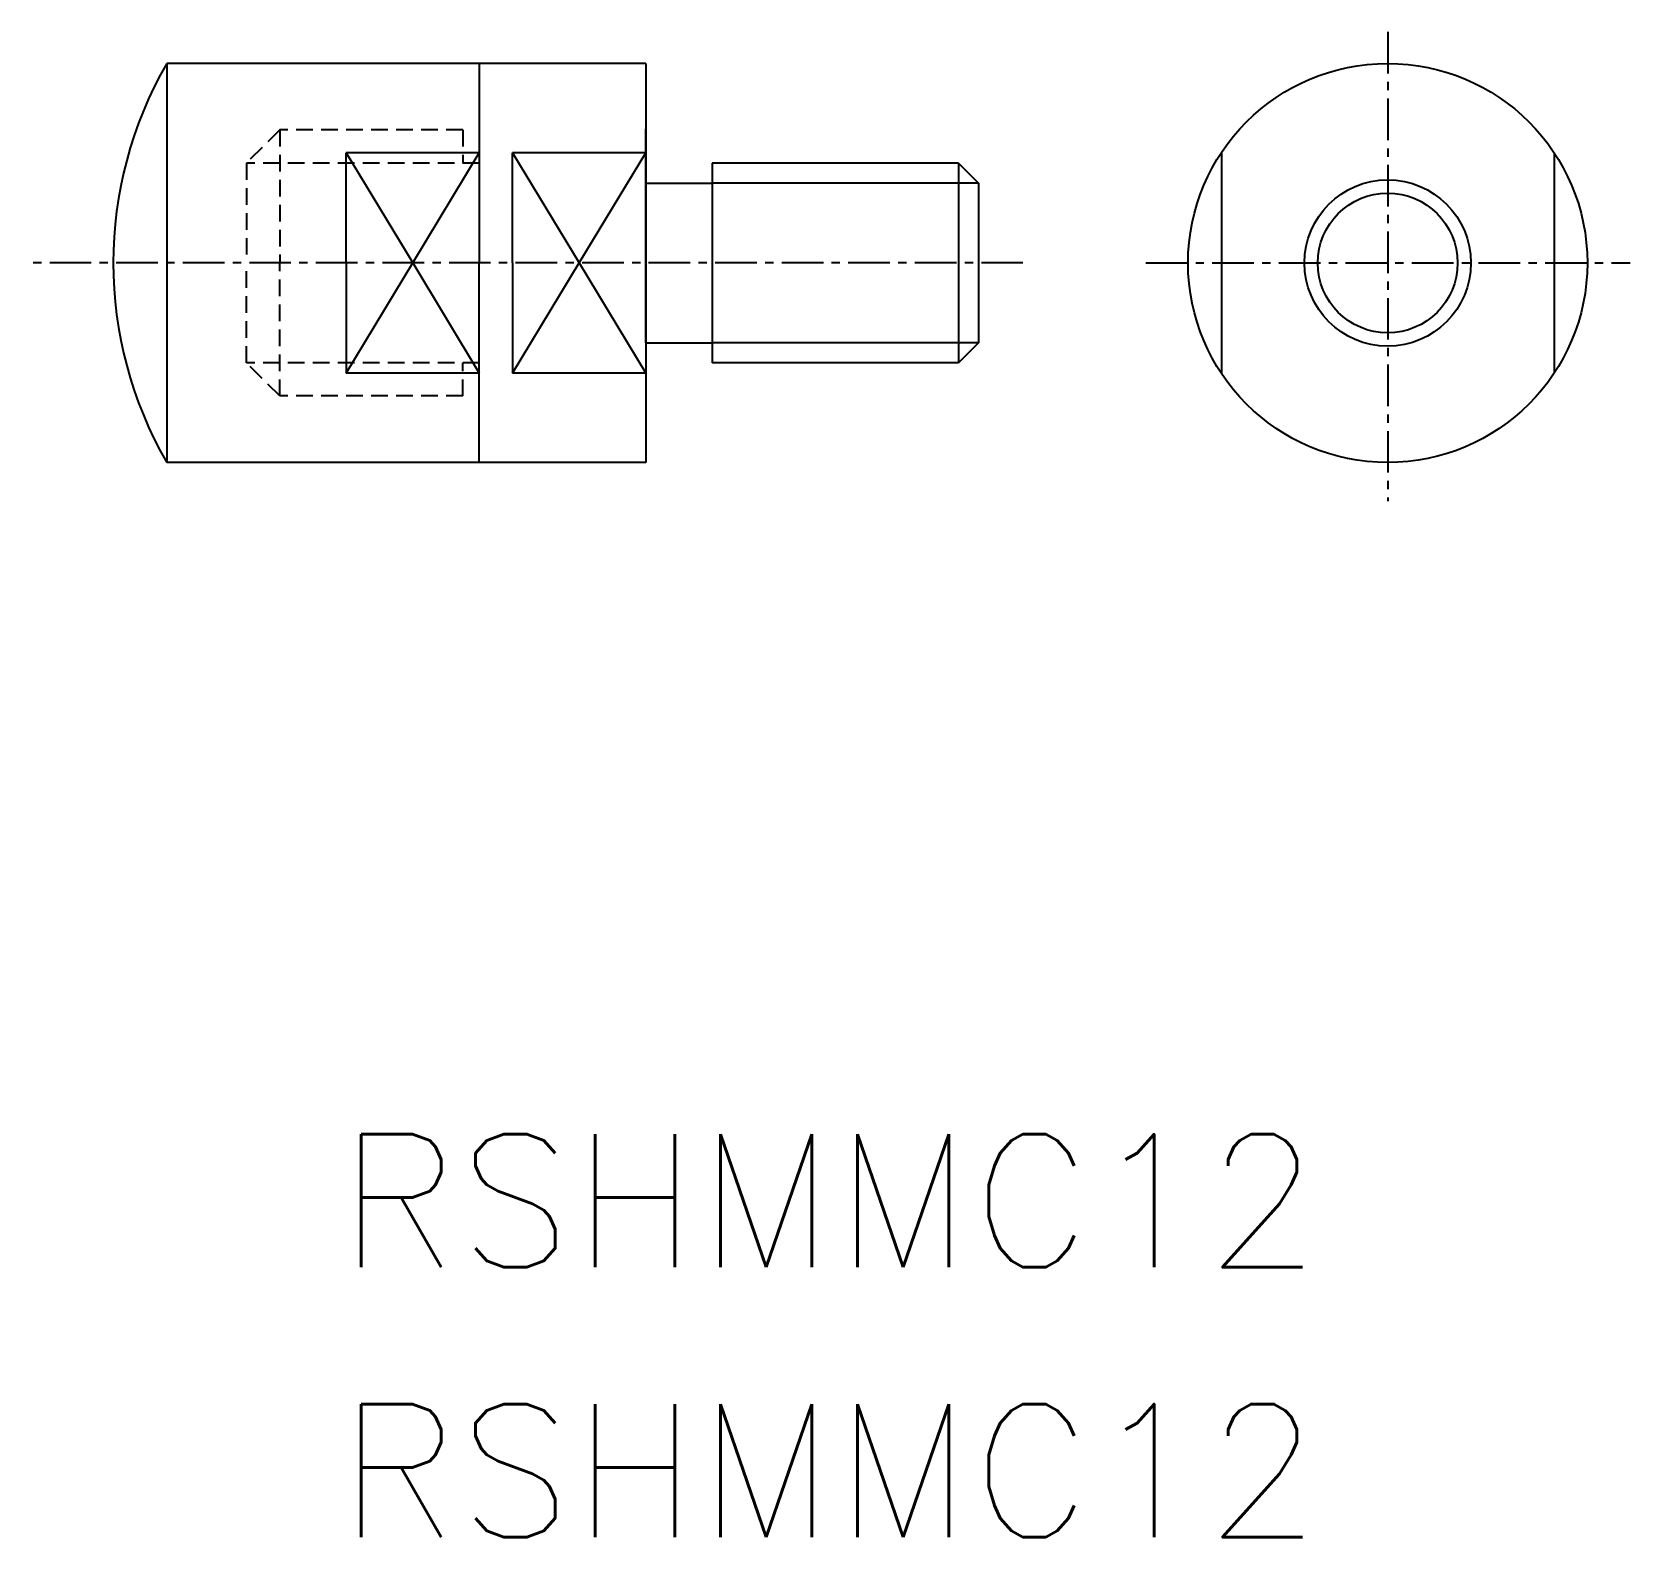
# Model space of a CAD drawing. Extents: x -148.5 to -100.5, y 1545.4 to 1590.7.
import ezdxf

# ---------------------------------------------------------------- set-up
doc = ezdxf.new("R2010")
doc.units = 0
doc.linetypes.add('CENTER', pattern=[2, 1.25, -0.25, 0.25, -0.25])
doc.linetypes.add('DASHED', pattern=[0.75, 0.5, -0.25])
doc.layers.get('0').update_dxf_attribs({"linetype": 'CONTINUOUS'})
doc.layers.add('CENTER', color=1, linetype='CENTER')
doc.styles.get("Standard").update_dxf_attribs({"font": 'txt.shx', "bigfont": 'bigfont.shx'})

msp = doc.modelspace()

# ---------------------------------------------------------------- linework, layer by layer
at = {"linetype": 'CONTINUOUS'}
for p, q in [((-130.085, 1589.731), (-144.478, 1589.731)), ((-135.085, 1589.731), (-135.085, 1583.731)), ((-130.085, 1589.731), (-130.085, 1583.731)), ((-130.085, 1589.731), (-130.085, 1577.731)), ((-135.085, 1587.047), (-139.085, 1587.047)), ((-139.085, 1583.731), (-139.085, 1587.047)), ((-130.085, 1587.047), (-134.085, 1587.047)), ((-134.085, 1583.731), (-134.085, 1587.047)), ((-112.785, 1587.047), (-112.785, 1580.414)), ((-112.785, 1587.047), (-112.785, 1580.414)), ((-102.785, 1587.047), (-102.785, 1580.414)), ((-102.785, 1587.047), (-102.785, 1580.414)), ((-139.085, 1583.731), (-139.085, 1580.414)), ((-135.085, 1577.731), (-135.085, 1583.731)), ((-134.085, 1583.731), (-134.085, 1580.414)), ((-135.085, 1580.414), (-139.085, 1580.414)), ((-130.085, 1580.414), (-134.085, 1580.414)), ((-130.085, 1577.731), (-144.478, 1577.731))]:
    msp.add_line(p, q, dxfattribs=at)
at = {"color": 7, "linetype": 'CONTINUOUS'}
for p, q in [((-144.478, 1589.731), (-144.478, 1577.731)), ((-130.085, 1581.331), (-130.085, 1587.76)), ((-120.685, 1586.731), (-128.085, 1586.731)), ((-128.085, 1586.731), (-128.085, 1586.731)), ((-128.085, 1586.731), (-128.085, 1580.731)), ((-120.685, 1586.731), (-120.085, 1586.131)), ((-120.685, 1586.731), (-120.685, 1580.731)), ((-130.085, 1586.131), (-128.085, 1586.131)), ((-120.085, 1586.131), (-120.085, 1581.331)), ((-130.085, 1581.331), (-128.085, 1581.331)), ((-120.085, 1581.331), (-120.685, 1580.731)), ((-120.685, 1580.731), (-128.085, 1580.731)), ((-128.085, 1580.731), (-128.085, 1580.731))]:
    msp.add_line(p, q, dxfattribs=at)
at = {"color": 3, "linetype": 'DASHED'}
for p, q in [((-141.085, 1587.731), (-142.085, 1586.731)), ((-135.585, 1587.731), (-141.085, 1587.731)), ((-141.085, 1587.731), (-141.085, 1583.731)), ((-135.585, 1587.731), (-135.585, 1586.731)), ((-142.085, 1586.731), (-142.085, 1583.731)), ((-135.085, 1586.731), (-142.085, 1586.731)), ((-142.085, 1580.731), (-142.085, 1583.731)), ((-141.085, 1579.731), (-141.085, 1583.731)), ((-141.085, 1579.731), (-142.085, 1580.731)), ((-135.085, 1580.731), (-142.085, 1580.731)), ((-135.585, 1579.731), (-135.585, 1580.731)), ((-135.585, 1579.731), (-141.085, 1579.731))]:
    msp.add_line(p, q, dxfattribs=at)
at = {"color": 3, "linetype": 'CONTINUOUS'}
for p, q in [((-139.085, 1587.047), (-137.085, 1583.731)), ((-137.085, 1583.731), (-135.085, 1587.047)), ((-134.085, 1587.047), (-132.085, 1583.731)), ((-132.085, 1583.731), (-130.085, 1587.047)), ((-120.085, 1586.131), (-128.085, 1586.131)), ((-139.085, 1580.414), (-137.085, 1583.731)), ((-137.085, 1583.731), (-135.085, 1580.414)), ((-134.085, 1580.414), (-132.085, 1583.731)), ((-132.085, 1583.731), (-130.085, 1580.414)), ((-120.085, 1581.331), (-128.085, 1581.331))]:
    msp.add_line(p, q, dxfattribs=at)
at = {"linetype": 'CONTINUOUS'}
for radius in [6, 6, 2.5, 2.1]:
    msp.add_circle((-107.785, 1583.731), radius, dxfattribs=at)
at = {"color": 7, "linetype": 'CONTINUOUS'}
msp.add_circle((-107.785, 1583.731), 2.5, dxfattribs=at)
at = {"color": 3, "linetype": 'CONTINUOUS'}
msp.add_circle((-107.785, 1583.731), 2.1, dxfattribs=at)
at = {"color": 7, "linetype": 'CONTINUOUS'}
msp.add_arc((-134.085, 1583.731), 12, 150, 210, dxfattribs=at)
at = {"layer": 'CENTER', "color": 1, "linetype": 'CENTER'}
for p, q in [((-107.785, 1590.677), (-107.785, 1576.569)), ((-118.746, 1583.731), (-148.53, 1583.731)), ((-115.056, 1583.731), (-100.502, 1583.731))]:
    msp.add_line(p, q, dxfattribs=at)

# ---------------------------------------------------------------- texts
for p in [(-139.319, 1553.532), (-139.319, 1545.422)]:
    msp.add_text('RSHMMC12', height=4).set_placement(p)

doc.saveas('drawing.dxf')
